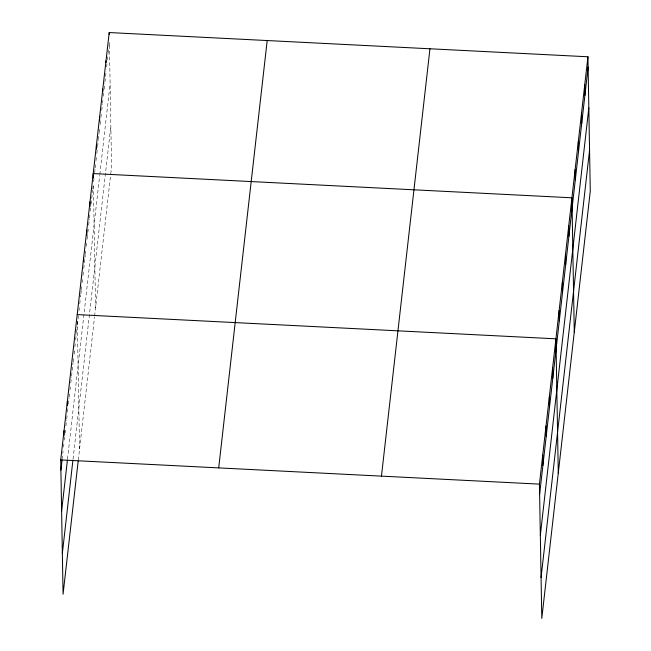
<?xml version="1.0" encoding="UTF-8"?>
<svg xmlns="http://www.w3.org/2000/svg" width="651" height="651" viewBox="0 0 651 651"><rect width="100%" height="100%" fill="white"/><g stroke="black" fill="none" stroke-linecap="round" stroke-linejoin="round"><path stroke-width="0.49" stroke-dasharray="3.25 2.44" d="M62.154 459.126L63.066 451.11M63.521 447.099L63.969 443.087M64.311 440.084L64.994 434.071M65.108 433.07L65.45 430.067M65.906 426.055L66.589 420.041M66.703 419.041L67.273 414.028M67.501 412.026L67.956 408.014M68.404 404.011L69.087 397.997M69.201 396.996L69.543 393.985M69.999 389.982L70.341 386.971M70.796 382.967L71.48 376.953M71.594 375.952L73.067 362.924M73.181 361.923L73.75 356.911M74.434 350.897L74.092 353.908L74.043 351.109M74.889 346.893L75.231 343.883M75.687 339.879L76.37 333.865M76.484 332.864L77.16 326.851M77.388 324.849L77.965 319.812M78.079 318.803L78.421 315.784M78.991 310.747L79.332 307.72M79.788 303.691L80.13 300.672M81.277 290.598L80.594 296.644L80.561 294.781M81.391 289.589L81.733 286.57M82.189 282.534L82.531 279.515M82.994 275.487L83.45 271.459M83.792 268.432L85.281 255.338M85.395 254.329L85.851 250.301M86.306 246.273L86.762 242.245M87.104 239.226L87.446 236.199M87.909 232.171L88.251 229.152M88.707 225.124L89.39 219.078M89.504 218.069L89.846 215.05M90.31 211.014L90.652 207.994M91.107 203.966L92.711 189.864M92.824 188.855L93.166 185.836M93.622 181.808L93.964 178.781M94.647 172.735L95.111 168.707M95.225 167.706L95.567 164.679M96.022 160.651L96.592 155.613M96.82 153.595L97.512 147.557M97.626 146.548L98.309 140.502M98.423 139.493L99.107 133.455M99.221 132.446L99.79 127.409M100.14 124.39L100.482 121.363M100.938 117.335L101.279 114.316M101.735 110.288L102.427 104.241M102.541 103.232L102.882 100.213M103.338 96.177L103.68 93.158M104.136 89.13L104.827 83.084M104.941 82.075L106.194 71M106.65 66.972L106.992 63.944M107.456 59.916L108.139 53.87M108.253 52.869L108.595 49.842M109.051 45.814L109.392 42.795L111.565 166.876L110.646 174.932M67.533 458.988L99.709 175.404M99.823 174.403L110.109 83.743M73.042 459.085L110.849 125.928M78.307 459.948L94.533 316.964M94.647 315.963L110.532 175.941M93.427 185.82L95.559 307.899M77.323 321.122L79.552 448.93"/><path stroke-width="0.98" d="M78.193 460.957L63.066 594.225L60.722 459.907L109.213 32.55L587.934 56.775L590.278 191.093L541.787 618.45L539.435 484.124L587.934 56.775M60.901 470.144L62.04 460.127M61.617 511.092L67.419 459.988M62.358 553.285L72.928 460.086M218.703 467.898L267.195 40.541M381.462 476.133L429.953 48.776M539.614 494.369L588.113 67.012M540.33 535.317L588.821 107.96M541.071 577.502L589.562 150.145M77.209 314.604L555.93 338.821L558.273 473.147M60.722 459.907L539.435 484.124M584.728 84.98L584.907 95.217M581.53 113.184L581.709 123.421M578.332 141.389L578.511 151.626M575.126 169.594L575.305 179.839M574.272 332.124L571.928 197.798L93.215 173.573L93.296 178.236M568.73 226.003L568.909 236.248M565.524 254.207L565.703 264.452M562.326 282.412L562.505 292.657M559.128 310.617L559.307 320.862M552.626 367.888L552.805 378.125M549.33 396.947L549.509 407.184M546.034 426.006L546.213 436.251M542.739 455.065L542.918 465.31M109.213 32.55L109.246 34.413M106.015 60.755L106.048 62.618M102.817 88.959L102.866 91.75M99.619 117.164L99.684 120.891M96.413 145.368L96.478 149.095M90.017 201.786L90.098 206.44M86.811 229.99L86.908 235.572M83.613 258.195L83.662 260.986M67.322 401.781L67.387 405.508M64.018 430.84L64.099 435.503"/></g></svg>
